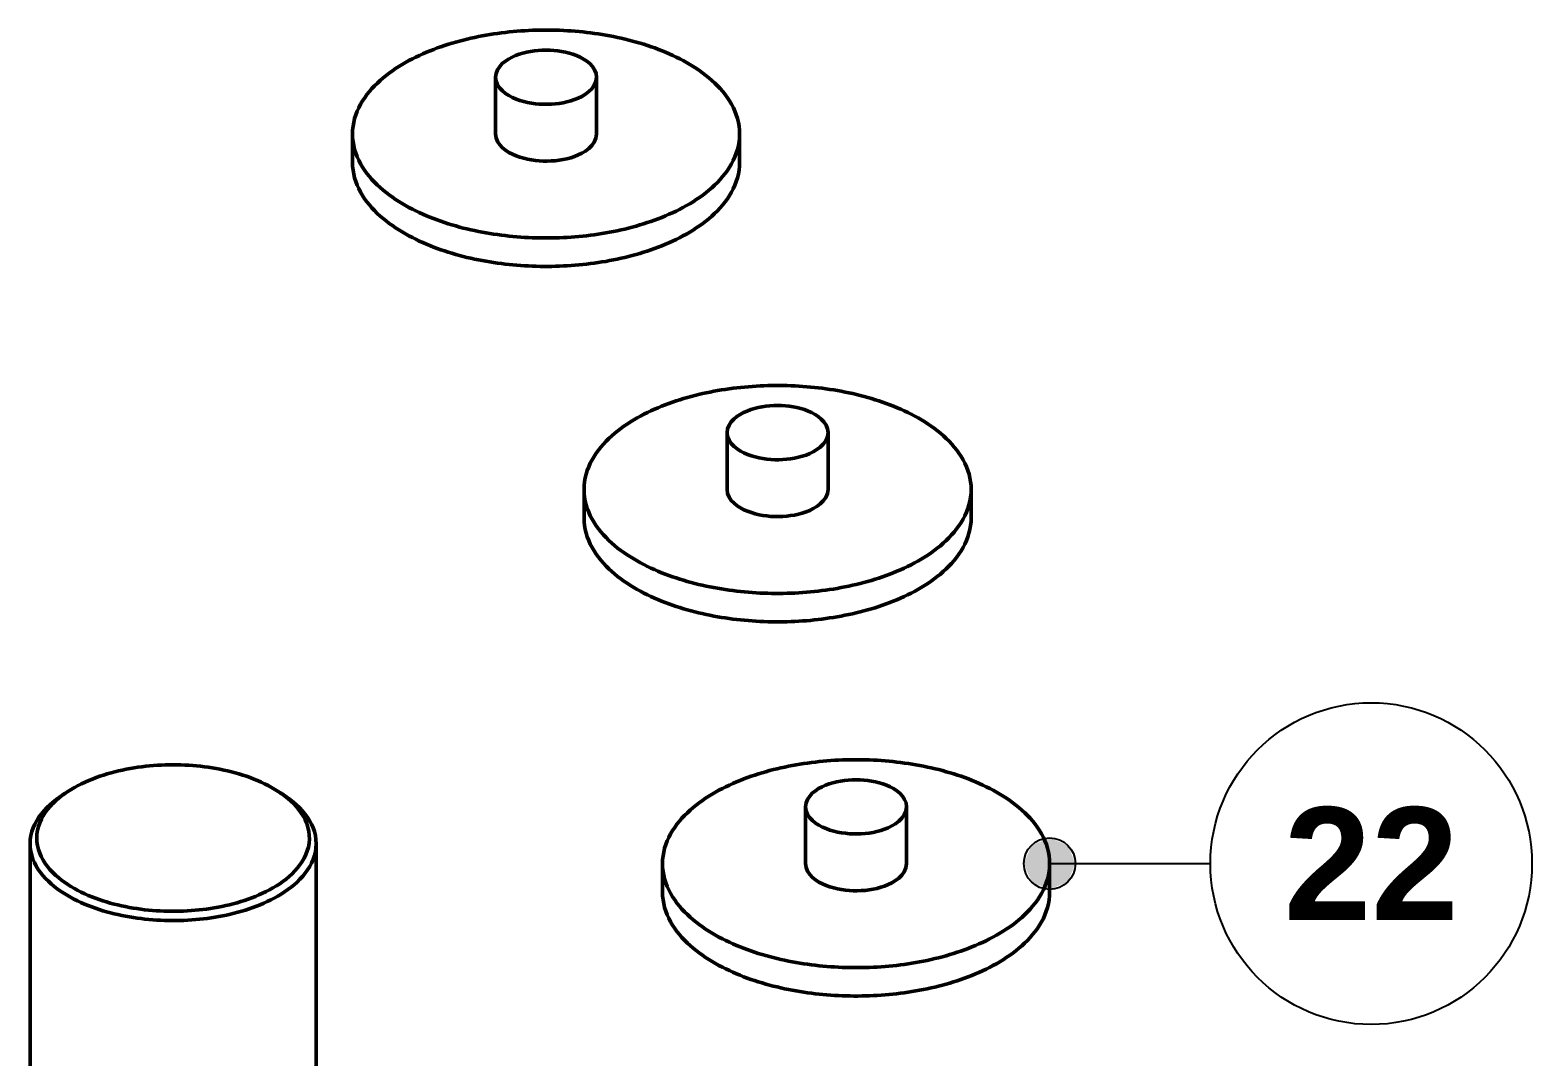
# Model space of a CAD drawing. Header units: millimetres. Extents: x 0 to 841, y 0 to 594.
# Drawn here: x 407.17 to 453.87, y 435.7 to 467.62 of the extents above; entities that cross this region are included whole.
import ezdxf
from ezdxf.enums import TextEntityAlignment as Align

# ---------------------------------------------------------------- set-up
doc = ezdxf.new("R2010")
doc.units = ezdxf.units.MM
for name, color, linetype, lineweight in [('ACH', 7, 'CONTINUOUS', 13), ('COTA', 7, 'CONTINUOUS', 25), ('FINA', 7, 'CONTINUOUS', 25), ('TXT', 7, 'CONTINUOUS', 25), ('VIS', 7, 'CONTINUOUS', 50)]:
    doc.layers.add(name, color=color, linetype=linetype, lineweight=lineweight)
doc.styles.add('STDB', font='LiberationSans-Bold.ttf')

msp = doc.modelspace()

# ---------------------------------------------------------------- hatches: boundary and pattern name
at = {"layer": 'ACH'}
h = msp.add_hatch(color=7, dxfattribs=at)
h.dxf.hatch_style = 1
h.paths.add_polyline_path([(439.674, 441.709), (439.439, 442.274), (438.874, 442.509), (438.308, 442.274), (438.074, 441.709), (438.308, 441.143), (438.874, 440.909), (439.439, 441.143)])

# ---------------------------------------------------------------- linework, layer by layer
at = {"layer": 'COTA'}
msp.add_line((438.874, 441.709), (443.874, 441.709), dxfattribs=at)
msp.add_circle((438.874, 441.709), 0.8, dxfattribs=at)
at = {"layer": 'FINA'}
msp.add_circle((448.874, 441.709), 5, dxfattribs=at)
at = {"layer": 'VIS'}
for points in [[(429.233, 464.387), (429.228, 464.508), (429.216, 464.628), (429.195, 464.747), (429.167, 464.865), (429.13, 464.98), (429.087, 465.093), (429.038, 465.203), (428.982, 465.31), (428.921, 465.414), (428.854, 465.515), (428.783, 465.613), (428.708, 465.707), (428.628, 465.798), (428.546, 465.886), (428.46, 465.971), (428.371, 466.053), (428.279, 466.132), (428.186, 466.208), (428.09, 466.282), (427.992, 466.352), (427.892, 466.421), (427.79, 466.486), (427.687, 466.549), (427.583, 466.61), (427.477, 466.668), (427.37, 466.725), (427.262, 466.779), (427.153, 466.831), (427.043, 466.881), (426.932, 466.928), (426.82, 466.974), (426.708, 467.019), (426.594, 467.061), (426.481, 467.101), (426.366, 467.14), (426.251, 467.177), (426.136, 467.213), (426.02, 467.246), (425.903, 467.278), (425.786, 467.309), (425.669, 467.338), (425.551, 467.365), (425.433, 467.391), (425.315, 467.416), (425.196, 467.439), (425.077, 467.46), (424.958, 467.48), (424.839, 467.499), (424.719, 467.516), (424.599, 467.532), (424.479, 467.547), (424.359, 467.56), (424.239, 467.572), (424.119, 467.582), (423.998, 467.591), (423.878, 467.599), (423.757, 467.606), (423.636, 467.611), (423.515, 467.615), (423.395, 467.617), (423.274, 467.619), (423.153, 467.619), (423.032, 467.617), (422.911, 467.615), (422.79, 467.611), (422.67, 467.606), (422.549, 467.599), (422.429, 467.591), (422.308, 467.582), (422.188, 467.572), (422.067, 467.56), (421.947, 467.547), (421.827, 467.532), (421.708, 467.516), (421.588, 467.499), (421.469, 467.48), (421.349, 467.46), (421.231, 467.439), (421.112, 467.416), (420.994, 467.391), (420.876, 467.365), (420.758, 467.338), (420.641, 467.309), (420.524, 467.278), (420.407, 467.246), (420.291, 467.213), (420.175, 467.177), (420.06, 467.14), (419.946, 467.101), (419.832, 467.061), (419.719, 467.019), (419.606, 466.974), (419.495, 466.928), (419.384, 466.881), (419.274, 466.831), (419.165, 466.779), (419.057, 466.725), (418.95, 466.668), (418.844, 466.61), (418.739, 466.549), (418.636, 466.486), (418.535, 466.421), (418.435, 466.352), (418.337, 466.282), (418.241, 466.208), (418.147, 466.132), (418.056, 466.053), (417.967, 465.971), (417.881, 465.886), (417.798, 465.798), (417.719, 465.707), (417.644, 465.613), (417.573, 465.515), (417.506, 465.414), (417.445, 465.31), (417.389, 465.203), (417.339, 465.093), (417.296, 464.98), (417.26, 464.865), (417.232, 464.747), (417.211, 464.628), (417.198, 464.508), (417.194, 464.387)], [(424.784, 466.154), (424.768, 466.273), (424.723, 466.386), (424.656, 466.486), (424.573, 466.575), (424.48, 466.652), (424.379, 466.719), (424.272, 466.776), (424.162, 466.825), (424.048, 466.868), (423.932, 466.903), (423.815, 466.932), (423.696, 466.956), (423.576, 466.974), (423.455, 466.986), (423.334, 466.994), (423.213, 466.997), (423.092, 466.994), (422.971, 466.986), (422.851, 466.974), (422.731, 466.956), (422.612, 466.932), (422.495, 466.903), (422.379, 466.868), (422.265, 466.825), (422.155, 466.776), (422.048, 466.719), (421.947, 466.652), (421.853, 466.575), (421.771, 466.486), (421.704, 466.386), (421.659, 466.273), (421.643, 466.154)], [(421.643, 466.154), (421.66, 466.032), (421.706, 465.917), (421.775, 465.815), (421.86, 465.726), (421.956, 465.648), (422.06, 465.581), (422.169, 465.524), (422.282, 465.475), (422.398, 465.433), (422.517, 465.398), (422.637, 465.369), (422.758, 465.347), (422.881, 465.33), (423.004, 465.318), (423.127, 465.312), (423.25, 465.311), (423.374, 465.315), (423.497, 465.324), (423.619, 465.339), (423.741, 465.36), (423.862, 465.386), (423.981, 465.418), (424.098, 465.457), (424.213, 465.503), (424.324, 465.557)], [(421.643, 466.154), (421.643, 464.387)], [(424.324, 465.557), (424.437, 465.625), (424.542, 465.704), (424.636, 465.796), (424.713, 465.903), (424.765, 466.024), (424.784, 466.154)], [(424.784, 466.154), (424.784, 464.387)], [(417.194, 464.387), (417.198, 464.267), (417.211, 464.146), (417.231, 464.028), (417.26, 463.91), (417.296, 463.795), (417.339, 463.682), (417.389, 463.572), (417.444, 463.465), (417.506, 463.361), (417.572, 463.26), (417.643, 463.162), (417.718, 463.068), (417.798, 462.977), (417.88, 462.889), (417.966, 462.804), (418.055, 462.722), (418.146, 462.643), (418.24, 462.567), (418.336, 462.494), (418.434, 462.423), (418.533, 462.355), (418.635, 462.289), (418.738, 462.226), (418.842, 462.166), (418.948, 462.107), (419.055, 462.051), (419.163, 461.997), (419.272, 461.945), (419.382, 461.895), (419.492, 461.847), (419.604, 461.801), (419.716, 461.757), (419.83, 461.715), (419.943, 461.674), (420.058, 461.635), (420.173, 461.598), (420.288, 461.563), (420.404, 461.529), (420.52, 461.497), (420.637, 461.466), (420.754, 461.437), (420.872, 461.41), (420.99, 461.384), (421.108, 461.36), (421.227, 461.337), (421.346, 461.315), (421.465, 461.295), (421.584, 461.276), (421.703, 461.259), (421.823, 461.243), (421.943, 461.228), (422.063, 461.215), (422.183, 461.203), (422.303, 461.193), (422.424, 461.183), (422.544, 461.176), (422.665, 461.169), (422.785, 461.164), (422.906, 461.16), (423.027, 461.157), (423.148, 461.156), (423.268, 461.156), (423.389, 461.157), (423.51, 461.159), (423.631, 461.163), (423.751, 461.168), (423.872, 461.175), (423.992, 461.183), (424.113, 461.192), (424.233, 461.202), (424.353, 461.214), (424.473, 461.227), (424.593, 461.242), (424.713, 461.257), (424.832, 461.275), (424.952, 461.293), (425.071, 461.313), (425.19, 461.335), (425.308, 461.358), (425.426, 461.382), (425.544, 461.408), (425.662, 461.435), (425.779, 461.464), (425.896, 461.494), (426.013, 461.526), (426.128, 461.56), (426.244, 461.595), (426.359, 461.632), (426.473, 461.671), (426.587, 461.711), (426.7, 461.753), (426.813, 461.797), (426.925, 461.843), (427.035, 461.891), (427.145, 461.94), (427.255, 461.992), (427.363, 462.046), (427.47, 462.102)], [(417.194, 464.387), (417.194, 463.504)], [(421.643, 464.387), (421.66, 464.265), (421.706, 464.151), (421.775, 464.049), (421.86, 463.96), (421.956, 463.882), (422.06, 463.815), (422.169, 463.758), (422.282, 463.708), (422.398, 463.667), (422.517, 463.632), (422.637, 463.603), (422.758, 463.58), (422.881, 463.563), (423.004, 463.552), (423.127, 463.545), (423.25, 463.544), (423.374, 463.549), (423.497, 463.558), (423.619, 463.573), (423.741, 463.593), (423.862, 463.619), (423.981, 463.652), (424.098, 463.691), (424.213, 463.737), (424.324, 463.791)], [(424.324, 463.791), (424.437, 463.859), (424.542, 463.938), (424.636, 464.03), (424.713, 464.137), (424.765, 464.257), (424.784, 464.387)], [(427.47, 462.102), (427.576, 462.161), (427.681, 462.221), (427.784, 462.284), (427.886, 462.35), (427.986, 462.418), (428.084, 462.489), (428.181, 462.562), (428.275, 462.638), (428.367, 462.718), (428.456, 462.8), (428.542, 462.885), (428.625, 462.973), (428.705, 463.064), (428.781, 463.159), (428.852, 463.257), (428.919, 463.358), (428.981, 463.462), (429.037, 463.569), (429.087, 463.68), (429.13, 463.793), (429.166, 463.909), (429.195, 464.026), (429.216, 464.146), (429.228, 464.266), (429.233, 464.387)], [(429.233, 464.387), (429.233, 463.504)], [(417.194, 463.504), (417.198, 463.383), (417.211, 463.263), (417.231, 463.144), (417.26, 463.027), (417.296, 462.912), (417.339, 462.799), (417.389, 462.689), (417.444, 462.582), (417.506, 462.478), (417.572, 462.377), (417.643, 462.279), (417.718, 462.185), (417.798, 462.094), (417.88, 462.006), (417.966, 461.921), (418.055, 461.839), (418.146, 461.76), (418.24, 461.684), (418.336, 461.61), (418.434, 461.54), (418.533, 461.472), (418.635, 461.406), (418.738, 461.343), (418.842, 461.282), (418.948, 461.224), (419.055, 461.168), (419.163, 461.114), (419.272, 461.062), (419.382, 461.012), (419.492, 460.964), (419.604, 460.918), (419.716, 460.874), (419.83, 460.831), (419.943, 460.791), (420.058, 460.752), (420.173, 460.715), (420.288, 460.68), (420.404, 460.646), (420.52, 460.614), (420.637, 460.583), (420.754, 460.554), (420.872, 460.527), (420.99, 460.501), (421.108, 460.476), (421.227, 460.453), (421.346, 460.432), (421.465, 460.412), (421.584, 460.393), (421.703, 460.376), (421.823, 460.36), (421.943, 460.345), (422.063, 460.332), (422.183, 460.32), (422.303, 460.31), (422.424, 460.3), (422.544, 460.292), (422.665, 460.286), (422.785, 460.281), (422.906, 460.277), (423.027, 460.274), (423.148, 460.273), (423.268, 460.273), (423.389, 460.274), (423.51, 460.276), (423.631, 460.28), (423.751, 460.285), (423.872, 460.292), (423.992, 460.3), (424.113, 460.309), (424.233, 460.319), (424.353, 460.331), (424.473, 460.344), (424.593, 460.358), (424.713, 460.374), (424.832, 460.391), (424.952, 460.41), (425.071, 460.43), (425.19, 460.452), (425.308, 460.474), (425.426, 460.499), (425.544, 460.525), (425.662, 460.552), (425.779, 460.581), (425.896, 460.611), (426.013, 460.643), (426.128, 460.677), (426.244, 460.712), (426.359, 460.749), (426.473, 460.787), (426.587, 460.828), (426.7, 460.87), (426.813, 460.914), (426.925, 460.96), (427.035, 461.007), (427.145, 461.057), (427.255, 461.109), (427.363, 461.163), (427.47, 461.219)], [(427.47, 461.219), (427.576, 461.277), (427.681, 461.338), (427.784, 461.401), (427.886, 461.467), (427.986, 461.535), (428.084, 461.606), (428.181, 461.679), (428.275, 461.755), (428.367, 461.834), (428.456, 461.916), (428.542, 462.001), (428.625, 462.09), (428.705, 462.181), (428.781, 462.276), (428.852, 462.373), (428.919, 462.475), (428.981, 462.579), (429.037, 462.686), (429.087, 462.797), (429.13, 462.91), (429.166, 463.025), (429.195, 463.143), (429.216, 463.262), (429.228, 463.383), (429.233, 463.504)], [(436.433, 453.339), (436.429, 453.46), (436.416, 453.58), (436.395, 453.699), (436.367, 453.817), (436.331, 453.932), (436.288, 454.045), (436.238, 454.155), (436.182, 454.262), (436.121, 454.366), (436.054, 454.467), (435.983, 454.565), (435.908, 454.659), (435.829, 454.751), (435.746, 454.839), (435.66, 454.924), (435.571, 455.006), (435.48, 455.085), (435.386, 455.161), (435.29, 455.234), (435.192, 455.305), (435.092, 455.373), (434.991, 455.438), (434.887, 455.501), (434.783, 455.562), (434.677, 455.621), (434.57, 455.677), (434.462, 455.731), (434.353, 455.783), (434.243, 455.833), (434.132, 455.881), (434.02, 455.927), (433.908, 455.971), (433.795, 456.013), (433.681, 456.054), (433.566, 456.092), (433.451, 456.129), (433.336, 456.165), (433.22, 456.198), (433.103, 456.231), (432.986, 456.261), (432.869, 456.29), (432.751, 456.317), (432.633, 456.343), (432.515, 456.368), (432.396, 456.391), (432.277, 456.412), (432.158, 456.432), (432.039, 456.451), (431.919, 456.468), (431.8, 456.484), (431.68, 456.499), (431.559, 456.512), (431.439, 456.524), (431.319, 456.534), (431.198, 456.544), (431.078, 456.551), (430.957, 456.558), (430.836, 456.563), (430.716, 456.567), (430.595, 456.57), (430.474, 456.571), (430.353, 456.571), (430.232, 456.57), (430.112, 456.567), (429.991, 456.563), (429.87, 456.558), (429.749, 456.551), (429.629, 456.544), (429.508, 456.534), (429.388, 456.524), (429.268, 456.512), (429.148, 456.499), (429.028, 456.484), (428.908, 456.468), (428.788, 456.451), (428.669, 456.432), (428.55, 456.412), (428.431, 456.391), (428.312, 456.368), (428.194, 456.343), (428.076, 456.317), (427.958, 456.29), (427.841, 456.261), (427.724, 456.231), (427.607, 456.198), (427.491, 456.165), (427.376, 456.129), (427.261, 456.092), (427.146, 456.054), (427.032, 456.013), (426.919, 455.971), (426.807, 455.927), (426.695, 455.881), (426.584, 455.833), (426.474, 455.783), (426.365, 455.731), (426.257, 455.677), (426.15, 455.621), (426.044, 455.562), (425.94, 455.501), (425.837, 455.438), (425.735, 455.373), (425.635, 455.305), (425.537, 455.234), (425.441, 455.161), (425.347, 455.085), (425.256, 455.006), (425.167, 454.924), (425.081, 454.839), (424.999, 454.751), (424.919, 454.659), (424.844, 454.565), (424.773, 454.467), (424.706, 454.366), (424.645, 454.262), (424.589, 454.155), (424.54, 454.045), (424.496, 453.932), (424.46, 453.817), (424.432, 453.699), (424.411, 453.58), (424.399, 453.46), (424.394, 453.339)], [(431.984, 455.106), (431.968, 455.226), (431.923, 455.338), (431.856, 455.439), (431.774, 455.527), (431.68, 455.604), (431.579, 455.671), (431.472, 455.728), (431.362, 455.778), (431.248, 455.82), (431.132, 455.855), (431.015, 455.885), (430.896, 455.908), (430.776, 455.926), (430.656, 455.939), (430.535, 455.946), (430.414, 455.949), (430.292, 455.946), (430.172, 455.939), (430.051, 455.926), (429.931, 455.908), (429.812, 455.885), (429.695, 455.855), (429.579, 455.82), (429.465, 455.778), (429.355, 455.728), (429.248, 455.671), (429.147, 455.604), (429.054, 455.527), (428.971, 455.439), (428.904, 455.338), (428.859, 455.226), (428.843, 455.106)], [(428.843, 455.106), (428.86, 454.984), (428.906, 454.87), (428.975, 454.767), (429.06, 454.678), (429.156, 454.601), (429.26, 454.534), (429.369, 454.476), (429.483, 454.427), (429.599, 454.385), (429.717, 454.35), (429.837, 454.322), (429.959, 454.299), (430.081, 454.282), (430.204, 454.27), (430.327, 454.264), (430.451, 454.263), (430.574, 454.267), (430.697, 454.277), (430.82, 454.291), (430.941, 454.312), (431.062, 454.338), (431.181, 454.37), (431.298, 454.409), (431.413, 454.456), (431.524, 454.51)], [(428.843, 455.106), (428.843, 453.339)], [(431.524, 454.51), (431.637, 454.577), (431.742, 454.656), (431.836, 454.749), (431.913, 454.855), (431.965, 454.976), (431.984, 455.106)], [(431.984, 455.106), (431.984, 453.339)], [(424.394, 453.339), (424.399, 453.219), (424.411, 453.099), (424.432, 452.98), (424.46, 452.862), (424.496, 452.747), (424.539, 452.634), (424.589, 452.524), (424.645, 452.417), (424.706, 452.313), (424.772, 452.212), (424.843, 452.115), (424.919, 452.02), (424.998, 451.929), (425.08, 451.841), (425.166, 451.756), (425.255, 451.674), (425.346, 451.595), (425.44, 451.519), (425.536, 451.446), (425.634, 451.375), (425.734, 451.307), (425.835, 451.242), (425.938, 451.179), (426.042, 451.118), (426.148, 451.059), (426.255, 451.003), (426.363, 450.949), (426.472, 450.897), (426.582, 450.847), (426.693, 450.799), (426.804, 450.753), (426.917, 450.709), (427.03, 450.667), (427.143, 450.626), (427.258, 450.588), (427.373, 450.55), (427.488, 450.515), (427.604, 450.481), (427.721, 450.449), (427.837, 450.419), (427.955, 450.39), (428.072, 450.362), (428.19, 450.336), (428.308, 450.312), (428.427, 450.289), (428.546, 450.267), (428.665, 450.247), (428.784, 450.228), (428.904, 450.211), (429.023, 450.195), (429.143, 450.181), (429.263, 450.167), (429.383, 450.155), (429.504, 450.145), (429.624, 450.136), (429.745, 450.128), (429.865, 450.121), (429.986, 450.116), (430.106, 450.112), (430.227, 450.109), (430.348, 450.108), (430.469, 450.108), (430.589, 450.109), (430.71, 450.112), (430.831, 450.116), (430.951, 450.121), (431.072, 450.127), (431.193, 450.135), (431.313, 450.144), (431.433, 450.154), (431.553, 450.166), (431.673, 450.179), (431.793, 450.194), (431.913, 450.21), (432.033, 450.227), (432.152, 450.245), (432.271, 450.265), (432.39, 450.287), (432.508, 450.31), (432.627, 450.334), (432.745, 450.36), (432.862, 450.387), (432.979, 450.416), (433.096, 450.447), (433.213, 450.478), (433.329, 450.512), (433.444, 450.547), (433.559, 450.584), (433.674, 450.623), (433.787, 450.663), (433.901, 450.705), (434.013, 450.749), (434.125, 450.795), (434.236, 450.843), (434.346, 450.893), (434.455, 450.944), (434.563, 450.998), (434.67, 451.054)], [(424.394, 453.339), (424.394, 452.456)], [(428.843, 453.339), (428.86, 453.217), (428.906, 453.103), (428.975, 453.001), (429.06, 452.912), (429.156, 452.834), (429.26, 452.767), (429.369, 452.71), (429.483, 452.661), (429.599, 452.619), (429.717, 452.584), (429.837, 452.555), (429.959, 452.533), (430.081, 452.516), (430.204, 452.504), (430.327, 452.498), (430.451, 452.497), (430.574, 452.501), (430.697, 452.51), (430.82, 452.525), (430.941, 452.545), (431.062, 452.572), (431.181, 452.604), (431.298, 452.643), (431.413, 452.689), (431.524, 452.743)], [(431.524, 452.743), (431.637, 452.811), (431.742, 452.89), (431.836, 452.982), (431.913, 453.089), (431.965, 453.21), (431.984, 453.339)], [(434.67, 451.054), (434.776, 451.113), (434.881, 451.174), (434.984, 451.237), (435.086, 451.302), (435.186, 451.37), (435.285, 451.441), (435.381, 451.514), (435.475, 451.591), (435.567, 451.67), (435.656, 451.752), (435.743, 451.837), (435.826, 451.925), (435.905, 452.016), (435.981, 452.111), (436.052, 452.209), (436.119, 452.31), (436.181, 452.414), (436.237, 452.522), (436.287, 452.632), (436.33, 452.745), (436.366, 452.861), (436.395, 452.979), (436.416, 453.098), (436.429, 453.218), (436.433, 453.339)], [(436.433, 453.339), (436.433, 452.456)], [(424.394, 452.456), (424.399, 452.336), (424.411, 452.216), (424.432, 452.097), (424.46, 451.979), (424.496, 451.864), (424.539, 451.751), (424.589, 451.641), (424.645, 451.534), (424.706, 451.43), (424.772, 451.329), (424.843, 451.232), (424.919, 451.137), (424.998, 451.046), (425.08, 450.958), (425.166, 450.873), (425.255, 450.791), (425.346, 450.712), (425.44, 450.636), (425.536, 450.563), (425.634, 450.492), (425.734, 450.424), (425.835, 450.358), (425.938, 450.295), (426.042, 450.235), (426.148, 450.176), (426.255, 450.12), (426.363, 450.066), (426.472, 450.014), (426.582, 449.964), (426.693, 449.916), (426.804, 449.87), (426.917, 449.826), (427.03, 449.784), (427.143, 449.743), (427.258, 449.704), (427.373, 449.667), (427.488, 449.632), (427.604, 449.598), (427.721, 449.566), (427.837, 449.536), (427.955, 449.507), (428.072, 449.479), (428.19, 449.453), (428.308, 449.429), (428.427, 449.406), (428.546, 449.384), (428.665, 449.364), (428.784, 449.345), (428.904, 449.328), (429.023, 449.312), (429.143, 449.297), (429.263, 449.284), (429.383, 449.272), (429.504, 449.262), (429.624, 449.253), (429.745, 449.245), (429.865, 449.238), (429.986, 449.233), (430.106, 449.229), (430.227, 449.226), (430.348, 449.225), (430.469, 449.225), (430.589, 449.226), (430.71, 449.229), (430.831, 449.232), (430.951, 449.238), (431.072, 449.244), (431.193, 449.252), (431.313, 449.261), (431.433, 449.271), (431.553, 449.283), (431.673, 449.296), (431.793, 449.311), (431.913, 449.327), (432.033, 449.344), (432.152, 449.362), (432.271, 449.382), (432.39, 449.404), (432.508, 449.427), (432.627, 449.451), (432.745, 449.477), (432.862, 449.504), (432.979, 449.533), (433.096, 449.563), (433.213, 449.595), (433.329, 449.629), (433.444, 449.664), (433.559, 449.701), (433.674, 449.74), (433.787, 449.78), (433.901, 449.822), (434.013, 449.866), (434.125, 449.912), (434.236, 449.96), (434.346, 450.009), (434.455, 450.061), (434.563, 450.115), (434.67, 450.171)], [(434.67, 450.171), (434.776, 450.23), (434.881, 450.29), (434.984, 450.353), (435.086, 450.419), (435.186, 450.487), (435.285, 450.558), (435.381, 450.631), (435.475, 450.708), (435.567, 450.787), (435.656, 450.869), (435.743, 450.954), (435.826, 451.042), (435.905, 451.133), (435.981, 451.228), (436.052, 451.326), (436.119, 451.427), (436.181, 451.531), (436.237, 451.639), (436.287, 451.749), (436.33, 451.862), (436.366, 451.978), (436.395, 452.095), (436.416, 452.215), (436.429, 452.335), (436.433, 452.456)], [(414.885, 443.953), (414.782, 444.018), (414.676, 444.079), (414.569, 444.137), (414.46, 444.192), (414.349, 444.244), (414.238, 444.293), (414.125, 444.339), (414.01, 444.382), (413.895, 444.423), (413.78, 444.461), (413.663, 444.497), (413.546, 444.531), (413.428, 444.562), (413.309, 444.591), (413.19, 444.618), (413.07, 444.642), (412.95, 444.665), (412.83, 444.685), (412.709, 444.703), (412.589, 444.72), (412.467, 444.734), (412.346, 444.746), (412.224, 444.757), (412.103, 444.765), (411.981, 444.772), (411.859, 444.777), (411.737, 444.78), (411.615, 444.781), (411.493, 444.78), (411.371, 444.777), (411.249, 444.772), (411.127, 444.765), (411.005, 444.757), (410.884, 444.746), (410.762, 444.734), (410.641, 444.72), (410.52, 444.703), (410.399, 444.685), (410.279, 444.665), (410.159, 444.642), (410.04, 444.618), (409.92, 444.591), (409.802, 444.562), (409.684, 444.531), (409.567, 444.497), (409.45, 444.461), (409.334, 444.423), (409.219, 444.382), (409.105, 444.339), (408.992, 444.293), (408.88, 444.244), (408.77, 444.192), (408.661, 444.137), (408.553, 444.079), (408.448, 444.018), (408.344, 443.953)], [(438.874, 441.709), (438.869, 441.829), (438.857, 441.949), (438.836, 442.068), (438.808, 442.186), (438.772, 442.301), (438.728, 442.414), (438.679, 442.524), (438.623, 442.631), (438.562, 442.735), (438.495, 442.836), (438.424, 442.934), (438.349, 443.028), (438.269, 443.12), (438.187, 443.208), (438.101, 443.293), (438.012, 443.375), (437.921, 443.454), (437.827, 443.53), (437.731, 443.603), (437.633, 443.674), (437.533, 443.742), (437.431, 443.807), (437.328, 443.87), (437.224, 443.931), (437.118, 443.99), (437.011, 444.046), (436.903, 444.1), (436.794, 444.152), (436.684, 444.202), (436.573, 444.25), (436.461, 444.296), (436.349, 444.34), (436.236, 444.382), (436.122, 444.423), (436.007, 444.461), (435.892, 444.498), (435.777, 444.534), (435.661, 444.567), (435.544, 444.6), (435.427, 444.63), (435.31, 444.659), (435.192, 444.686), (435.074, 444.712), (434.956, 444.737), (434.837, 444.76), (434.718, 444.781), (434.599, 444.801), (434.48, 444.82), (434.36, 444.837), (434.24, 444.853), (434.12, 444.868), (434, 444.881), (433.88, 444.893), (433.76, 444.903), (433.639, 444.913), (433.519, 444.92), (433.398, 444.927), (433.277, 444.932), (433.156, 444.936), (433.036, 444.939), (432.915, 444.94), (432.794, 444.94), (432.673, 444.939), (432.552, 444.936), (432.432, 444.932), (432.311, 444.927), (432.19, 444.92), (432.07, 444.913), (431.949, 444.903), (431.829, 444.893), (431.709, 444.881), (431.588, 444.868), (431.468, 444.853), (431.349, 444.837), (431.229, 444.82), (431.11, 444.801), (430.991, 444.781), (430.872, 444.76), (430.753, 444.737), (430.635, 444.712), (430.517, 444.686), (430.399, 444.659), (430.282, 444.63), (430.165, 444.6), (430.048, 444.567), (429.932, 444.534), (429.817, 444.498), (429.702, 444.461), (429.587, 444.423), (429.473, 444.382), (429.36, 444.34), (429.248, 444.296), (429.136, 444.25), (429.025, 444.202), (428.915, 444.152), (428.806, 444.1), (428.698, 444.046), (428.591, 443.99), (428.485, 443.931), (428.381, 443.87), (428.277, 443.807), (428.176, 443.742), (428.076, 443.674), (427.978, 443.603), (427.882, 443.53), (427.788, 443.454), (427.697, 443.375), (427.608, 443.293), (427.522, 443.208), (427.439, 443.12), (427.36, 443.028), (427.285, 442.934), (427.214, 442.836), (427.147, 442.735), (427.086, 442.631), (427.03, 442.524), (426.98, 442.414), (426.937, 442.301), (426.901, 442.186), (426.873, 442.068), (426.852, 441.949), (426.839, 441.829), (426.835, 441.709)], [(434.425, 443.475), (434.409, 443.595), (434.364, 443.707), (434.297, 443.808), (434.214, 443.896), (434.121, 443.973), (434.02, 444.04), (433.913, 444.097), (433.803, 444.147), (433.689, 444.189), (433.573, 444.224), (433.456, 444.254), (433.337, 444.277), (433.217, 444.295), (433.096, 444.308), (432.976, 444.315), (432.854, 444.318), (432.733, 444.315), (432.612, 444.308), (432.492, 444.295), (432.372, 444.277), (432.253, 444.254), (432.136, 444.224), (432.02, 444.189), (431.906, 444.147), (431.796, 444.097), (431.689, 444.04), (431.588, 443.973), (431.494, 443.896), (431.412, 443.808), (431.345, 443.707), (431.3, 443.595), (431.284, 443.475)], [(408.183, 443.848), (408.078, 443.777), (407.975, 443.701), (407.876, 443.622), (407.78, 443.539), (407.688, 443.451), (407.601, 443.358), (407.519, 443.261), (407.444, 443.159), (407.375, 443.052), (407.314, 442.94), (407.263, 442.824), (407.221, 442.704), (407.191, 442.58), (407.172, 442.455), (407.166, 442.328)], [(408.344, 443.953), (408.244, 443.885), (408.147, 443.814), (408.052, 443.738), (407.961, 443.659), (407.874, 443.576), (407.791, 443.488), (407.713, 443.395), (407.641, 443.298), (407.576, 443.196), (407.518, 443.09), (407.469, 442.98), (407.429, 442.866), (407.4, 442.749), (407.382, 442.629), (407.375, 442.509), (407.381, 442.388), (407.398, 442.268), (407.427, 442.151), (407.466, 442.037), (407.514, 441.926), (407.571, 441.82), (407.636, 441.718), (407.708, 441.62), (407.785, 441.528), (407.868, 441.439), (407.955, 441.355), (408.046, 441.276), (408.14, 441.2), (408.237, 441.128), (408.337, 441.06), (408.439, 440.996), (408.544, 440.935), (408.65, 440.877), (408.758, 440.823), (408.867, 440.771), (408.978, 440.722), (409.089, 440.676), (409.202, 440.633), (409.316, 440.592), (409.43, 440.553), (409.546, 440.518), (409.662, 440.484), (409.779, 440.453), (409.896, 440.424), (410.014, 440.397), (410.132, 440.372), (410.251, 440.349), (410.37, 440.328), (410.489, 440.31), (410.609, 440.293), (410.729, 440.278), (410.849, 440.266), (410.969, 440.255), (411.09, 440.246), (411.211, 440.238), (411.331, 440.233), (411.452, 440.23), (411.573, 440.228), (411.694, 440.229), (411.815, 440.231), (411.936, 440.235), (412.056, 440.24), (412.177, 440.248), (412.297, 440.258), (412.418, 440.269), (412.538, 440.283), (412.658, 440.298), (412.777, 440.315), (412.897, 440.335), (413.016, 440.356), (413.134, 440.379), (413.252, 440.405), (413.37, 440.432), (413.487, 440.462), (413.604, 440.494), (413.72, 440.528), (413.835, 440.565), (413.949, 440.604), (414.062, 440.646), (414.175, 440.69), (414.286, 440.737), (414.397, 440.787), (414.505, 440.839), (414.613, 440.895)], [(408.344, 443.953), (408.183, 443.848)], [(408.266, 443.9), (408.252, 443.892), (408.238, 443.883), (408.224, 443.874), (408.211, 443.866), (408.197, 443.857), (408.183, 443.848)], [(414.613, 440.895), (414.72, 440.955), (414.826, 441.018), (414.93, 441.086), (415.031, 441.156), (415.129, 441.231), (415.224, 441.31), (415.315, 441.394), (415.402, 441.481), (415.484, 441.574), (415.56, 441.671), (415.63, 441.773), (415.692, 441.88), (415.745, 441.991), (415.789, 442.106), (415.822, 442.225), (415.844, 442.347), (415.854, 442.47), (415.851, 442.593), (415.836, 442.715), (415.809, 442.836), (415.771, 442.953), (415.723, 443.067), (415.666, 443.176), (415.6, 443.281), (415.528, 443.381), (415.449, 443.476), (415.365, 443.566), (415.276, 443.652), (415.183, 443.733), (415.087, 443.811), (414.987, 443.884), (414.885, 443.953)], [(414.885, 443.953), (415.047, 443.848)], [(415.047, 443.848), (415.033, 443.857), (415.019, 443.866), (415.005, 443.874), (414.991, 443.883), (414.977, 443.892), (414.963, 443.9)], [(416.064, 442.328), (416.057, 442.455), (416.039, 442.58), (416.008, 442.704), (415.967, 442.824), (415.915, 442.94), (415.854, 443.052), (415.786, 443.159), (415.71, 443.261), (415.628, 443.358), (415.541, 443.451), (415.45, 443.539), (415.354, 443.622), (415.254, 443.701), (415.152, 443.777), (415.047, 443.848)], [(431.284, 443.475), (431.301, 443.353), (431.347, 443.239), (431.416, 443.137), (431.501, 443.047), (431.597, 442.97), (431.701, 442.903), (431.81, 442.845), (431.923, 442.796), (432.04, 442.754), (432.158, 442.719), (432.278, 442.691), (432.399, 442.668), (432.522, 442.651), (432.645, 442.639), (432.768, 442.633), (432.891, 442.632), (433.015, 442.636), (433.138, 442.646), (433.261, 442.66), (433.382, 442.681), (433.503, 442.707), (433.622, 442.739), (433.739, 442.778), (433.854, 442.825), (433.965, 442.879)], [(431.284, 443.475), (431.284, 441.709)], [(433.965, 442.879), (434.078, 442.946), (434.183, 443.025), (434.277, 443.118), (434.354, 443.224), (434.406, 443.345), (434.425, 443.475)], [(434.425, 443.475), (434.425, 441.709)], [(407.166, 442.328), (407.172, 442.206), (407.189, 442.086), (407.217, 441.968), (407.255, 441.853), (407.302, 441.741), (407.358, 441.633), (407.422, 441.53), (407.492, 441.43), (407.568, 441.336), (407.649, 441.245), (407.735, 441.159), (407.824, 441.077), (407.917, 440.999), (408.014, 440.925), (408.112, 440.855), (408.214, 440.788), (408.317, 440.724), (408.423, 440.664), (408.53, 440.607), (408.639, 440.552), (408.749, 440.501), (408.86, 440.452), (408.972, 440.406), (409.086, 440.363), (409.2, 440.321), (409.315, 440.283), (409.431, 440.247), (409.548, 440.213), (409.665, 440.181), (409.783, 440.151), (409.901, 440.123), (410.02, 440.098), (410.139, 440.074), (410.259, 440.053), (410.379, 440.033), (410.499, 440.015), (410.619, 440), (410.74, 439.986), (410.861, 439.974), (410.982, 439.963), (411.103, 439.955), (411.224, 439.948), (411.346, 439.943), (411.467, 439.94), (411.589, 439.939), (411.71, 439.94), (411.831, 439.942), (411.953, 439.946), (412.074, 439.952), (412.195, 439.96), (412.317, 439.969), (412.438, 439.98), (412.558, 439.993), (412.679, 440.008), (412.799, 440.025), (412.919, 440.044), (413.039, 440.065), (413.158, 440.087), (413.277, 440.112), (413.396, 440.139), (413.514, 440.168), (413.631, 440.198), (413.748, 440.232), (413.864, 440.267), (413.98, 440.305), (414.095, 440.345), (414.208, 440.387), (414.321, 440.432), (414.433, 440.479), (414.544, 440.53), (414.653, 440.583), (414.761, 440.639)], [(407.166, 442.328), (407.166, 424.135)], [(414.761, 440.639), (414.869, 440.699), (414.976, 440.763), (415.081, 440.83), (415.183, 440.901), (415.283, 440.976), (415.379, 441.054), (415.472, 441.137), (415.561, 441.224), (415.645, 441.316), (415.724, 441.412), (415.797, 441.513), (415.863, 441.618), (415.921, 441.728), (415.971, 441.842), (416.011, 441.96), (416.04, 442.08), (416.058, 442.204), (416.064, 442.328)], [(416.064, 442.328), (416.064, 424.135)], [(426.835, 441.709), (426.839, 441.588), (426.852, 441.468), (426.873, 441.349), (426.901, 441.232), (426.937, 441.116), (426.98, 441.003), (427.03, 440.893), (427.086, 440.786), (427.147, 440.682), (427.213, 440.581), (427.284, 440.484), (427.359, 440.389), (427.439, 440.298), (427.521, 440.21), (427.607, 440.125), (427.696, 440.043), (427.787, 439.964), (427.881, 439.888), (427.977, 439.815), (428.075, 439.744), (428.174, 439.676), (428.276, 439.611), (428.379, 439.548), (428.483, 439.487), (428.589, 439.428), (428.696, 439.372), (428.804, 439.318), (428.913, 439.266), (429.023, 439.216), (429.133, 439.168), (429.245, 439.122), (429.358, 439.078), (429.471, 439.036), (429.584, 438.995), (429.699, 438.957), (429.814, 438.92), (429.929, 438.884), (430.045, 438.85), (430.161, 438.818), (430.278, 438.788), (430.396, 438.759), (430.513, 438.731), (430.631, 438.705), (430.749, 438.681), (430.868, 438.658), (430.987, 438.636), (431.106, 438.616), (431.225, 438.597), (431.344, 438.58), (431.464, 438.564), (431.584, 438.55), (431.704, 438.536), (431.824, 438.524), (431.945, 438.514), (432.065, 438.505), (432.185, 438.497), (432.306, 438.49), (432.427, 438.485), (432.547, 438.481), (432.668, 438.478), (432.789, 438.477), (432.91, 438.477), (433.03, 438.478), (433.151, 438.481), (433.272, 438.485), (433.392, 438.49), (433.513, 438.496), (433.633, 438.504), (433.754, 438.513), (433.874, 438.524), (433.994, 438.535), (434.114, 438.548), (434.234, 438.563), (434.354, 438.579), (434.473, 438.596), (434.593, 438.615), (434.712, 438.635), (434.831, 438.656), (434.949, 438.679), (435.067, 438.703), (435.185, 438.729), (435.303, 438.756), (435.42, 438.785), (435.537, 438.816), (435.654, 438.848), (435.77, 438.881), (435.885, 438.916), (436, 438.953), (436.114, 438.992), (436.228, 439.032), (436.341, 439.074), (436.454, 439.118), (436.566, 439.164), (436.677, 439.212), (436.787, 439.262), (436.896, 439.313), (437.004, 439.367), (437.111, 439.423)], [(426.835, 441.709), (426.835, 440.825)], [(431.284, 441.709), (431.301, 441.586), (431.347, 441.472), (431.416, 441.37), (431.501, 441.281), (431.597, 441.203), (431.701, 441.136), (431.81, 441.079), (431.923, 441.03), (432.04, 440.988), (432.158, 440.953), (432.278, 440.924), (432.399, 440.902), (432.522, 440.885), (432.645, 440.873), (432.768, 440.867), (432.891, 440.866), (433.015, 440.87), (433.138, 440.879), (433.261, 440.894), (433.382, 440.915), (433.503, 440.941), (433.622, 440.973), (433.739, 441.012), (433.854, 441.058), (433.965, 441.112)], [(433.965, 441.112), (434.078, 441.18), (434.183, 441.259), (434.277, 441.351), (434.354, 441.458), (434.406, 441.579), (434.425, 441.709)], [(437.111, 439.423), (437.217, 439.482), (437.322, 439.543), (437.425, 439.606), (437.527, 439.671), (437.627, 439.739), (437.726, 439.81), (437.822, 439.883), (437.916, 439.96), (438.008, 440.039), (438.097, 440.121), (438.183, 440.206), (438.267, 440.294), (438.346, 440.385), (438.422, 440.48), (438.493, 440.578), (438.56, 440.679), (438.622, 440.783), (438.678, 440.891), (438.728, 441.001), (438.771, 441.114), (438.807, 441.23), (438.836, 441.348), (438.857, 441.467), (438.869, 441.587), (438.874, 441.709)], [(438.874, 441.709), (438.874, 440.825)], [(426.835, 440.825), (426.839, 440.705), (426.852, 440.585), (426.873, 440.466), (426.901, 440.348), (426.937, 440.233), (426.98, 440.12), (427.03, 440.01), (427.086, 439.903), (427.147, 439.799), (427.213, 439.698), (427.284, 439.601), (427.359, 439.506), (427.439, 439.415), (427.521, 439.327), (427.607, 439.242), (427.696, 439.16), (427.787, 439.081), (427.881, 439.005), (427.977, 438.932), (428.075, 438.861), (428.174, 438.793), (428.276, 438.727), (428.379, 438.664), (428.483, 438.604), (428.589, 438.545), (428.696, 438.489), (428.804, 438.435), (428.913, 438.383), (429.023, 438.333), (429.133, 438.285), (429.245, 438.239), (429.358, 438.195), (429.471, 438.153), (429.584, 438.112), (429.699, 438.073), (429.814, 438.036), (429.929, 438.001), (430.045, 437.967), (430.161, 437.935), (430.278, 437.905), (430.396, 437.876), (430.513, 437.848), (430.631, 437.822), (430.749, 437.798), (430.868, 437.775), (430.987, 437.753), (431.106, 437.733), (431.225, 437.714), (431.344, 437.697), (431.464, 437.681), (431.584, 437.666), (431.704, 437.653), (431.824, 437.641), (431.945, 437.631), (432.065, 437.622), (432.185, 437.614), (432.306, 437.607), (432.427, 437.602), (432.547, 437.598), (432.668, 437.595), (432.789, 437.594), (432.91, 437.594), (433.03, 437.595), (433.151, 437.598), (433.272, 437.601), (433.392, 437.607), (433.513, 437.613), (433.633, 437.621), (433.754, 437.63), (433.874, 437.64), (433.994, 437.652), (434.114, 437.665), (434.234, 437.68), (434.354, 437.696), (434.473, 437.713), (434.593, 437.731), (434.712, 437.751), (434.831, 437.773), (434.949, 437.796), (435.067, 437.82), (435.185, 437.846), (435.303, 437.873), (435.42, 437.902), (435.537, 437.932), (435.654, 437.964), (435.77, 437.998), (435.885, 438.033), (436, 438.07), (436.114, 438.109), (436.228, 438.149), (436.341, 438.191), (436.454, 438.235), (436.566, 438.281), (436.677, 438.329), (436.787, 438.379), (436.896, 438.43), (437.004, 438.484), (437.111, 438.54)], [(437.111, 438.54), (437.217, 438.599), (437.322, 438.659), (437.425, 438.723), (437.527, 438.788), (437.627, 438.856), (437.726, 438.927), (437.822, 439), (437.916, 439.077), (438.008, 439.156), (438.097, 439.238), (438.183, 439.323), (438.267, 439.411), (438.346, 439.502), (438.422, 439.597), (438.493, 439.695), (438.56, 439.796), (438.622, 439.9), (438.678, 440.008), (438.728, 440.118), (438.771, 440.231), (438.807, 440.347), (438.836, 440.464), (438.857, 440.584), (438.869, 440.704), (438.874, 440.825)]]:
    msp.add_lwpolyline(points, dxfattribs=at)

# ---------------------------------------------------------------- texts
at = {"layer": 'TXT', "style": 'STDB'}
msp.add_text('22', height=3.5, dxfattribs=at).set_placement((448.874, 441.709), align=Align.MIDDLE_CENTER)

doc.saveas('drawing.dxf')
